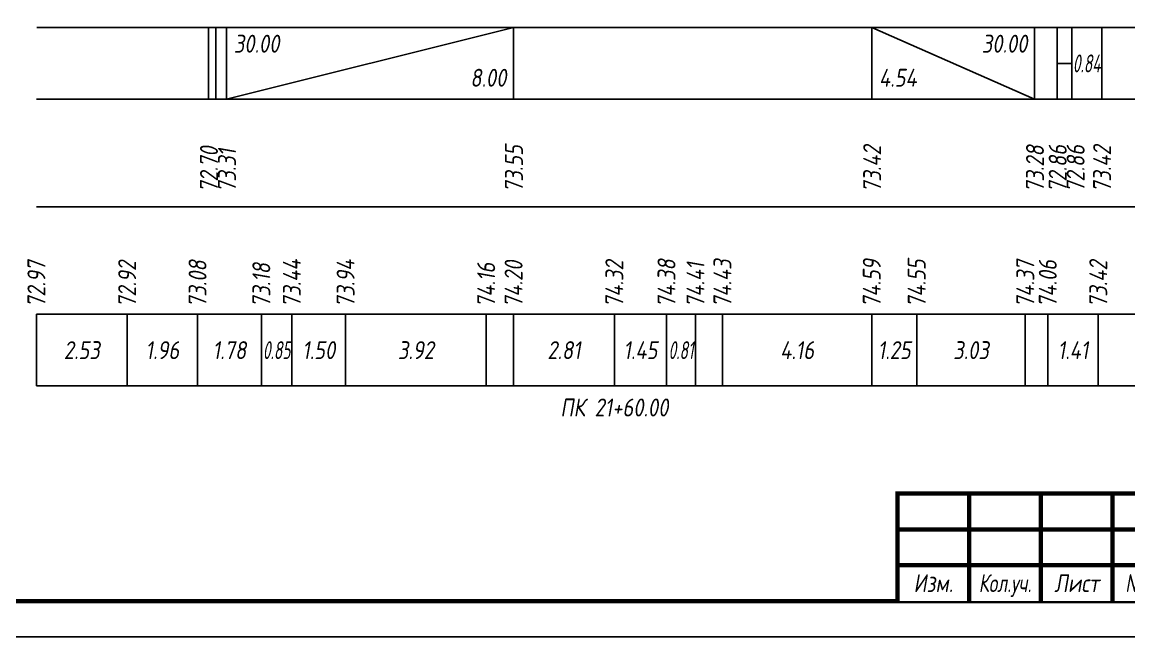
# Model space of a CAD drawing. Extents: x -717 to 1451, y -133302 to 233.
# Drawn here: x 78 to 232.2, y -33527.4 to -33441.7 of the extents above; entities that cross this region are included whole.
import ezdxf
from ezdxf.enums import TextEntityAlignment as Align

# ---------------------------------------------------------------- set-up
doc = ezdxf.new("R2010")
doc.units = 0
for name, color, linetype in [('Зарамочное оформление', 7, 'Continuous'), ('Код_510', 7, 'Continuous'), ('Код_516', 1, 'Continuous'), ('Подписи поперечников', 7, 'Continuous'), ('Таблица', 7, 'Continuous')]:
    doc.layers.add(name, color=color, linetype=linetype)
doc.styles.add('М', font='romand.shx', dxfattribs={"width": 0.8, "oblique": 10, "height": 2.5})

# ---------------------------------------------------------------- blocks, each defined once
blk = doc.blocks.new('Штамп')
at = {"linetype": 'Continuous'}
blk.add_wipeout([(199.95, -411.25), (384.95, -411.25), (384.95, -426.25), (199.95, -426.25)], dxfattribs=at).dxf.layer = 'Зарамочное оформление'
at = {"layer": 'Зарамочное оформление', "linetype": 'Continuous', "lineweight": -3, "const_width": 0.6, "flags": 128}
for points in [[(199.95, -426.25), (199.95, -411.25), (384.95, -411.25)], [(209.95, -411.25), (209.95, -426.25)], [(219.95, -411.25), (219.95, -426.25)], [(229.95, -411.25), (229.95, -426.25)], [(199.95, -416.25), (264.95, -416.25)], [(199.95, -421.25), (264.95, -421.25)]]:
    blk.add_lwpolyline(points, dxfattribs=at)
at = {"layer": 'Зарамочное оформление', "linetype": 'Continuous', "style": 'М', "oblique": 10}
for s, width, p in [('Изм.', 0.8, (204.95, -423.75)), ('Кол.уч.', 0.7, (214.95, -423.75)), ('Лист', 0.8, (224.95, -423.75)), ('N док.', 0.7, (235.28, -423.75))]:
    blk.add_text(s, height=2.5, dxfattribs=dict(at, width=width)).set_placement(p, align=Align.MIDDLE_CENTER)
blk = doc.blocks.new('шифр')
blk.add_blockref('Штамп', (0, -33156))

msp = doc.modelspace()

# ---------------------------------------------------------------- linework, layer by layer
at = {"flags": 128}
msp.add_lwpolyline([(-30.054, -33527.421), (389.946, -33527.421), (389.946, -33230.421), (-30.054, -33230.421)], close=True, dxfattribs=at)
at = {"const_width": 0.6, "flags": 128}
msp.add_lwpolyline([(-10.054, -33522.421), (384.946, -33522.421), (384.946, -33235.421), (-10.054, -33235.421)], close=True, dxfattribs=at)
at = {"layer": 'Код_510'}
for p, q in [((79.946, -33492.421), (79.946, -33482.421)), ((92.597, -33492.421), (92.597, -33482.421)), ((102.407, -33492.421), (102.407, -33482.421)), ((111.301, -33492.421), (111.301, -33482.421)), ((115.556, -33492.421), (115.556, -33482.421)), ((123.043, -33492.421), (123.043, -33482.421)), ((142.639, -33492.421), (142.639, -33482.421)), ((146.459, -33492.421), (146.459, -33482.421)), ((160.498, -33492.421), (160.498, -33482.421)), ((167.768, -33492.421), (167.768, -33482.421)), ((171.808, -33492.421), (171.808, -33482.421)), ((175.566, -33492.421), (175.566, -33482.421)), ((196.379, -33492.421), (196.379, -33482.421)), ((202.644, -33492.421), (202.644, -33482.421)), ((217.779, -33492.421), (217.779, -33482.421)), ((220.909, -33492.421), (220.909, -33482.421)), ((227.947, -33492.421), (227.947, -33482.421))]:
    msp.add_line(p, q, dxfattribs=at)
at = {"layer": 'Код_516'}
for p, q in [((103.946, -33452.421), (103.946, -33442.421)), ((104.946, -33452.421), (104.946, -33442.421)), ((104.946, -33452.421), (104.946, -33442.421)), ((106.461, -33452.421), (106.461, -33442.421)), ((106.461, -33452.421), (146.459, -33442.421)), ((146.459, -33452.421), (146.459, -33442.421)), ((196.379, -33452.421), (196.379, -33442.421)), ((196.379, -33442.421), (219.074, -33452.421)), ((219.074, -33452.421), (219.074, -33442.421)), ((222.239, -33452.421), (222.239, -33442.421)), ((224.239, -33452.421), (224.239, -33442.421)), ((228.425, -33452.421), (228.425, -33442.421)), ((222.239, -33447.421), (224.239, -33447.421))]:
    msp.add_line(p, q, dxfattribs=at)
at = {"layer": 'Таблица'}
for p, q in [((80, -33442.421), (253.479, -33442.421)), ((79.946, -33452.421), (253.425, -33452.421)), ((79.946, -33467.421), (253.425, -33467.421)), ((79.946, -33482.421), (253.425, -33482.421)), ((79.946, -33492.421), (253.425, -33492.421))]:
    msp.add_line(p, q, dxfattribs=at)

# ---------------------------------------------------------------- texts
at = {"layer": 'Код_510', "style": 'М', "oblique": 10, "width": 0.8}
for s, p in [('72.97', (79.946, -33481.421)), ('72.92', (92.597, -33481.421)), ('73.08', (102.407, -33481.421)), ('73.18', (111.301, -33481.421)), ('73.44', (115.556, -33481.421)), ('73.94', (123.043, -33481.421)), ('74.16', (142.639, -33481.421)), ('74.20', (146.459, -33481.421)), ('74.32', (160.498, -33481.421)), ('74.38', (167.768, -33481.421)), ('74.41', (171.808, -33481.421)), ('74.43', (175.566, -33481.421)), ('74.59', (196.379, -33481.421)), ('74.55', (202.644, -33481.421)), ('74.37', (217.779, -33481.421)), ('74.06', (220.909, -33481.421)), ('73.42', (227.947, -33481.421))]:
    msp.add_text(s, height=2.5, rotation=90, dxfattribs=at).set_placement(p, align=Align.MIDDLE_LEFT)
at = {"layer": 'Код_510', "style": 'М', "oblique": 10}
for s, width, p in [('2.53', 0.8, (86.271, -33487.421)), ('1.96', 0.8, (97.502, -33487.421)), ('1.78', 0.8, (106.854, -33487.421)), ('0.85', 0.6, (113.429, -33487.421)), ('1.50', 0.8, (119.3, -33487.421)), ('3.92', 0.8, (132.841, -33487.421)), ('2.81', 0.8, (153.479, -33487.421)), ('1.45', 0.8, (164.133, -33487.421)), ('0.81', 0.6, (169.788, -33487.421)), ('4.16', 0.8, (185.972, -33487.421)), ('1.25', 0.8, (199.511, -33487.421)), ('3.03', 0.8, (210.211, -33487.421)), ('1.41', 0.8, (224.428, -33487.421))]:
    msp.add_text(s, height=2.5, dxfattribs=dict(at, width=width)).set_placement(p, align=Align.MIDDLE_CENTER)
at = {"layer": 'Код_516', "style": 'М', "oblique": 10, "width": 0.8}
msp.add_text('30.00', height=2.5, dxfattribs=at).set_placement((107.461, -33443.421), align=Align.TOP_LEFT)
msp.add_text('30.00', height=2.5, dxfattribs=at).set_placement((218.074, -33443.421), align=Align.TOP_RIGHT)
at = {"layer": 'Код_516', "style": 'М', "oblique": 10, "width": 0.6}
msp.add_text('0.84', height=2.5, dxfattribs=at).set_placement((226.332, -33447.421), align=Align.MIDDLE_CENTER)
at = {"layer": 'Код_516', "style": 'М', "oblique": 10, "width": 0.8}
msp.add_text('8.00', height=2.5, dxfattribs=at).set_placement((145.459, -33451.421), align=Align.BOTTOM_RIGHT)
msp.add_text('4.54', height=2.5, dxfattribs=at).set_placement((197.379, -33451.421), align=Align.BOTTOM_LEFT)
for s, p in [('72.70', (104, -33465.371)), ('73.55', (146.514, -33465.371)), ('73.42', (196.433, -33465.371)), ('73.28', (219.128, -33465.371)), ('72.86', (222.294, -33465.371)), ('72.86', (224.794, -33465.371)), ('73.42', (228.479, -33465.371)), ('73.31', (106.516, -33465.371))]:
    msp.add_text(s, height=2.5, rotation=90, dxfattribs=at).set_placement(p, align=Align.MIDDLE_LEFT)
at = {"layer": 'Подписи поперечников', "style": 'М', "oblique": 10, "width": 0.8}
msp.add_text('ПК 21+60.00', height=2.5, dxfattribs=at).set_placement((160.498, -33497.421), align=Align.BOTTOM_CENTER)

# ---------------------------------------------------------------- next in the draw order: block references
msp.add_blockref('шифр', (0, 59.829))

doc.saveas('drawing.dxf')
